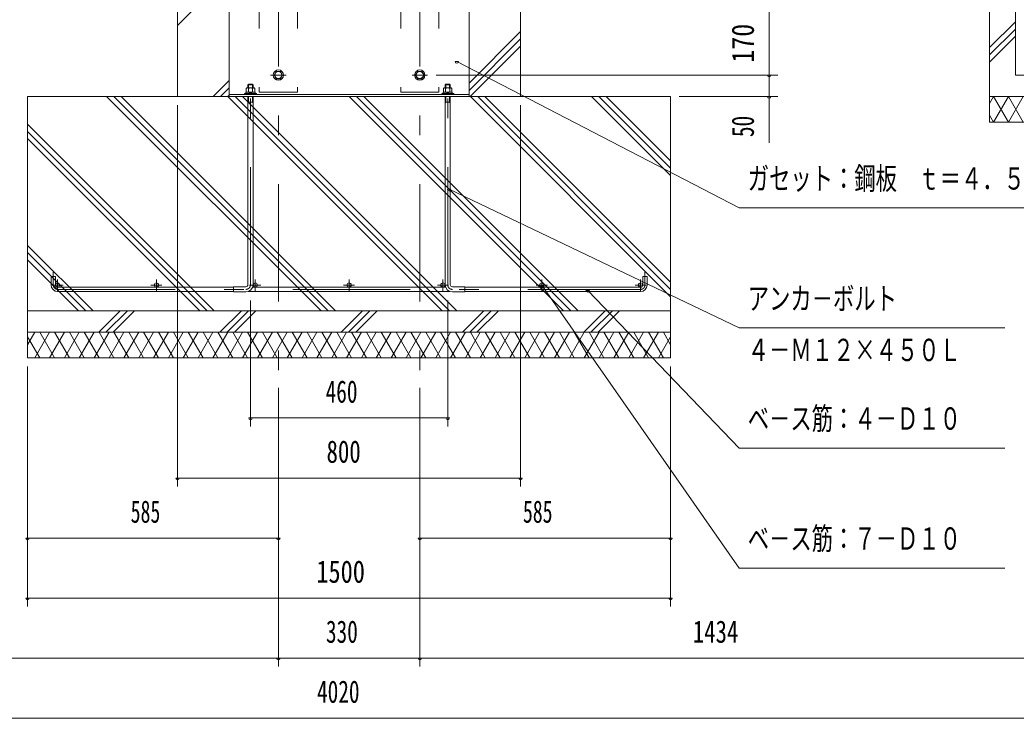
# Model space of a CAD drawing. Units: millimetres, scale not verified. Extents: x -34086 to 34091, y -14700 to 14700.
# Drawn here: x 21228 to 29362, y -4592 to 1108 of the extents above; entities that cross this region are included whole.
import ezdxf
from ezdxf.enums import TextEntityAlignment as Align

# ---------------------------------------------------------------- set-up
doc = ezdxf.new("R2010")
doc.units = ezdxf.units.MM
doc.header["$LTSCALE"] = 80
doc.linetypes.add('USER2', pattern=[10, 4, -6])
doc.linetypes.add('USER3', pattern=[24, 12, -5, 2, -5])
for name, color, linetype, lineweight in [('0-6_2-02BOLD', 7, 'Continuous', 18), ('0-7_2-12HIDDEN', 3, 'USER2', 18), ('0-8_2-22CENTER', 3, 'USER3', 18), ('0-9_2-42THIN', 4, 'Continuous', 18), ('0-A_2-52DIM', 3, 'Continuous', 18), ('0-B_2-62HATCH', 2, 'Continuous', 18)]:
    doc.layers.add(name, color=color, linetype=linetype, lineweight=lineweight)
doc.styles.add('ＭＳ ゴシック', font='')
doc.styles.get('ＭＳ ゴシック').set_extended_font_data('MS Gothic')

msp = doc.modelspace()

# ---------------------------------------------------------------- linework, layer by layer
at = {"layer": '0-6_2-02BOLD'}
for p, q in [((29356.33, 5487.9), (29356.32, 657.9)), ((22515.75, 1357.9), (22515.75, 482.9)), ((22935.74, 1357.9), (22935.74, 482.9)), ((25315.75, 1357.9), (25315.75, 482.9)), ((29144.84, 272.9), (29144.84, 1357.9)), ((23372.6, 657.9), (23355.42, 687.65)), ((23355.42, 628.15), (23372.6, 657.9)), ((24458.9, 657.9), (24476.07, 687.65)), ((24476.07, 628.15), (24458.9, 657.9)), ((29668.27, 657.9), (29356.32, 657.9)), ((23089.75, 577.73), (23096.75, 584.73)), ((23089.75, 552.2), (23089.75, 577.73)), ((23089.75, 577.73), (23131.75, 577.73)), ((23096.75, 584.73), (23124.75, 584.73)), ((23124.75, 584.73), (23131.75, 577.73)), ((23131.75, 552.2), (23131.75, 577.73)), ((23321.07, 628.15), (23355.42, 628.15)), ((24510.43, 628.15), (24476.07, 628.15)), ((24706.75, 584.73), (24699.75, 577.73)), ((24699.75, 552.2), (24699.75, 577.73)), ((24741.75, 577.73), (24699.75, 577.73)), ((22935.74, 498.65), (24895.75, 498.65)), ((23061.75, 506.7), (23061.75, 498.65)), ((23073.12, 517.2), (23148.37, 517.2)), ((23073.12, 517.2), (23073.12, 506.7)), ((23076.4, 549.04), (23076.4, 517.2)), ((23093.57, 549.04), (23093.57, 517.2)), ((23100.25, 506.7), (23110.75, 517.2)), ((23110.75, 506.7), (23121.25, 517.2)), ((23127.93, 549.04), (23127.93, 517.2)), ((23148.37, 517.2), (23148.37, 506.7)), ((24671.75, 506.7), (24671.75, 498.65)), ((24769.75, 506.7), (24671.75, 506.7)), ((24691.87, 552.2), (24686.4, 549.04)), ((24686.4, 549.04), (24686.4, 517.2)), ((24749.62, 552.2), (24691.87, 552.2)), ((24703.57, 549.04), (24703.57, 517.2)), ((24720.75, 506.7), (24710.25, 517.2)), ((24731.25, 506.7), (24720.75, 517.2)), ((24737.93, 549.04), (24737.93, 517.2)), ((24755.1, 549.04), (24749.62, 552.2)), ((24755.1, 549.04), (24755.1, 517.2)), ((24758.38, 517.2), (24758.38, 506.7)), ((24769.75, 506.7), (24769.75, 498.65)), ((21290.75, 482.9), (21290.75, -1652.1)), ((21290.75, 482.9), (26540.75, 482.9)), ((23089.75, -1053.6), (23089.75, 482.9)), ((23089.75, 435.65), (23131.75, 435.65)), ((23131.75, -1053.6), (23131.75, 482.9)), ((24699.75, -1053.6), (24699.75, 482.9)), ((24741.75, 435.65), (24699.75, 435.65)), ((24741.75, -1053.6), (24741.75, 482.9)), ((26540.75, 482.9), (26540.75, -1652.1)), ((29879.85, 482.9), (29144.84, 482.9)), ((29879.85, 272.9), (29144.84, 272.9)), ((21518.25, -987.1), (21483.25, -987.1)), ((21483.25, -1057.1), (21483.25, -987.1)), ((21518.25, -1057.1), (21518.25, -987.1)), ((26348.25, -1057.1), (26348.25, -987.1)), ((21535.75, -1074.6), (22970.75, -1074.6)), ((21535.75, -1109.6), (22970.75, -1109.6)), ((22970.75, -1113.1), (22970.75, -1071.1)), ((23072.25, -1071.1), (22970.75, -1071.1)), ((23072.25, -1113.1), (22970.75, -1113.1)), ((24739.15, -1109.6), (23092.35, -1109.6)), ((24703.58, -1074.6), (23127.92, -1074.6)), ((24759.25, -1071.1), (24860.75, -1071.1)), ((26295.75, -1074.6), (24860.75, -1074.6)), ((26295.75, -1109.6), (24860.75, -1109.6)), ((26540.75, -1267.1), (21290.75, -1267.1)), ((26540.75, -1442.1), (21290.75, -1442.1)), ((26540.75, -1652.1), (21290.75, -1652.1))]:
    msp.add_line(p, q, dxfattribs=at)
for points in [[(22935.74, 1357.9), (24895.75, 1357.9), (24895.75, 482.9)], [(23321.07, 628.15), (23303.9, 657.9), (23321.07, 687.65), (23355.42, 687.65)], [(24510.43, 628.15), (24527.6, 657.9), (24510.43, 687.65), (24476.07, 687.65)], [(24741.75, 552.2), (24741.75, 577.73), (24734.75, 584.73), (24706.75, 584.73)], [(23061.75, 506.7), (23159.75, 506.7), (23159.75, 498.65)], [(23076.4, 549.04), (23081.87, 552.2), (23139.62, 552.2), (23145.1, 549.04), (23145.1, 517.2)], [(24758.38, 517.2), (24683.12, 517.2), (24683.12, 506.7)], [(26313.25, -1057.1), (26313.25, -987.1), (26348.25, -987.1)], [(24759.25, -1113.1), (24860.75, -1113.1), (24860.75, -1071.1)]]:
    msp.add_lwpolyline(points, dxfattribs=at)
for centre, radius in [((23338.25, 657.9), 42), ((23338.25, 657.9), 28.88), ((24493.25, 657.9), 42), ((24493.25, 657.9), 28.88), ((21535.75, -1057.1), 17.5), ((22342.5, -1057.1), 17.5), ((23149.25, -1057.1), 17.5), ((23915.75, -1057.1), 17.5), ((24682.25, -1057.1), 17.5), ((25489, -1057.1), 17.5), ((26295.75, -1057.1), 17.5)]:
    msp.add_circle(centre, radius, dxfattribs=at)
for centre, radius, start, end in [((23084.98, 538.96), 13.24, 49.5701, 90), ((23110.75, 503.98), 48.23, 69.13593, 110.86406), ((23136.51, 538.96), 13.24, 90, 130.42989), ((24694.98, 538.96), 13.24, 49.57011, 90), ((24720.75, 503.98), 48.23, 69.13594, 110.86407), ((24746.51, 538.96), 13.24, 90, 130.4299), ((21535.75, -1057.1), 52.5, 180, 270), ((23072.25, -1053.6), 59.5, 270, 0), ((23072.25, -1053.6), 17.5, 270, 0), ((24759.25, -1053.6), 59.5, 180, 270), ((24759.25, -1053.6), 17.5, 180, 270), ((26295.75, -1057.1), 52.5, 270, 0)]:
    msp.add_arc(centre, radius, start, end, dxfattribs=at)
at = {"layer": '0-7_2-12HIDDEN'}
for p, q in [((23494.17, 1357.9), (23494.17, 517.9)), ((24337.32, 1357.9), (24337.32, 517.9)), ((24649.18, 1357.9), (24649.18, 517.9)), ((24649.18, 517.9), (24337.32, 517.9))]:
    msp.add_line(p, q, dxfattribs=at)
msp.add_lwpolyline([(23182.32, 1357.9), (23182.32, 517.9), (23494.17, 517.9)], dxfattribs=at)
at = {"layer": '0-8_2-22CENTER'}
for p, q in [((23338.25, 7447.9), (23338.25, -1827.1)), ((24493.25, 7447.9), (24493.25, -1827.1)), ((23275.25, 657.9), (23401.25, 657.9)), ((24556.25, 657.9), (24430.25, 657.9)), ((23110.75, -1053.6), (23110.75, 626.73)), ((24720.75, -1053.6), (24720.75, 626.73)), ((21500.75, -1057.1), (21500.75, -952.1)), ((26330.75, -1057.1), (26330.75, -952.1)), ((21581.25, -1057.1), (21490.25, -1057.1)), ((21535.75, -1102.6), (21535.75, -1011.6)), ((22388, -1057.1), (22297, -1057.1)), ((22342.5, -1102.6), (22342.5, -1011.6)), ((23194.75, -1057.1), (23103.75, -1057.1)), ((23149.25, -1102.6), (23149.25, -1011.6)), ((23961.25, -1057.1), (23870.25, -1057.1)), ((23915.75, -1102.6), (23915.75, -1011.6)), ((24636.75, -1057.1), (24727.75, -1057.1)), ((24682.25, -1102.6), (24682.25, -1011.6)), ((25443.5, -1057.1), (25534.5, -1057.1)), ((25489, -1102.6), (25489, -1011.6)), ((26250.25, -1057.1), (26341.25, -1057.1)), ((26295.75, -1102.6), (26295.75, -1011.6)), ((21535.75, -1092.1), (26295.75, -1092.1))]:
    msp.add_line(p, q, dxfattribs=at)
for centre, radius, start, end in [((21535.75, -1057.1), 35, 180, 270), ((23072.25, -1053.6), 38.5, 270, 0), ((24759.25, -1053.6), 38.5, 180, 270), ((26295.75, -1057.1), 35, 270, 0)]:
    msp.add_arc(centre, radius, start, end, dxfattribs=at)
at = {"layer": '0-9_2-42THIN'}
for p, q in [((23095, 552.2), (23095, 582.98)), ((23126.5, 552.2), (23126.5, 582.98)), ((24705, 552.2), (24705, 582.98)), ((24736.5, 552.2), (24736.5, 582.98)), ((23126.5, 435.65), (23126.5, 482.9)), ((23126.5, 435.65), (23131.75, 426.56)), ((24705, 435.65), (24699.75, 426.56)), ((24705, 435.65), (24705, 482.9)), ((24736.5, 435.65), (24736.5, 482.9)), ((24741.75, 426.56), (24736.5, 435.65))]:
    msp.add_line(p, q, dxfattribs=at)
msp.add_lwpolyline([(23089.75, 426.56), (23095, 435.65), (23095, 482.9)], dxfattribs=at)
at = {"layer": '0-A_2-52DIM'}
for p, q in [((27345.75, 104.9), (27345.75, 1252.9)), ((24808.75, 767.96), (24780.75, 767.96)), ((27100.75, -427.1), (24794.75, 767.96)), ((24626.25, 657.9), (27415.75, 657.9)), ((27359.75, 657.9), (27331.75, 657.9)), ((22515.75, 412.9), (22515.75, -2702.1)), ((25315.75, 412.9), (25315.75, -2702.1)), ((26610.75, 482.9), (27415.75, 482.9)), ((27359.75, 482.9), (27331.75, 482.9)), ((24746.52, -272.9), (24718.52, -272.9)), ((27100.75, -1407.1), (24732.52, -272.9)), ((27100.75, -427.1), (29900.74, -427.1)), ((25508.45, -1064.65), (25480.45, -1064.65)), ((27100.75, -3367.1), (25494.45, -1064.65)), ((25877.93, -1100.3), (25849.93, -1100.3)), ((27100.75, -2387.1), (25863.93, -1100.3)), ((23110.75, -1183.1), (23110.75, -2212.1)), ((24720.75, -1183.1), (24720.75, -2212.1)), ((29270.75, -1407.1), (27100.75, -1407.1)), ((21290.75, -1722.1), (21290.75, -3682.1)), ((26540.75, -1722.1), (26540.75, -3682.1)), ((23338.25, -1897.1), (23338.25, -4172.1)), ((24493.25, -1897.1), (24493.25, -4172.1)), ((23124.75, -2142.1), (23096.75, -2142.1)), ((23110.75, -2142.1), (24720.75, -2142.1)), ((24734.75, -2142.1), (24706.75, -2142.1)), ((27100.75, -2387.1), (29270.75, -2387.1)), ((22529.75, -2632.1), (22501.75, -2632.1)), ((22515.75, -2632.1), (25315.75, -2632.1)), ((25329.75, -2632.1), (25301.75, -2632.1)), ((21304.75, -3122.1), (21276.75, -3122.1)), ((21290.75, -3122.1), (23338.25, -3122.1)), ((23352.25, -3122.1), (23324.25, -3122.1)), ((24507.25, -3122.1), (24479.25, -3122.1)), ((24493.25, -3122.1), (26540.75, -3122.1)), ((26554.75, -3122.1), (26526.75, -3122.1)), ((27100.75, -3367.1), (29270.75, -3367.1)), ((21304.75, -3612.1), (21276.75, -3612.1)), ((21290.75, -3612.1), (26540.75, -3612.1)), ((26554.75, -3612.1), (26526.75, -3612.1)), ((30950.75, -4102.1), (16880.75, -4102.1)), ((23352.25, -4102.1), (23324.25, -4102.1)), ((24507.25, -4102.1), (24479.25, -4102.1)), ((16880.75, -4592.1), (30950.75, -4592.1))]:
    msp.add_line(p, q, dxfattribs=at)
for centre in [(24794.75, 767.96), (27345.75, 657.9), (27345.75, 482.9), (24732.52, -272.9), (25494.45, -1064.65), (25863.93, -1100.3), (23110.75, -2142.1), (24720.75, -2142.1), (22515.75, -2632.1), (25315.75, -2632.1), (21290.75, -3122.1), (23338.25, -3122.1), (24493.25, -3122.1), (26540.75, -3122.1), (21290.75, -3612.1), (26540.75, -3612.1), (23338.25, -4102.1), (24493.25, -4102.1)]:
    msp.add_arc(centre, 14, 180, 0, dxfattribs=at)
at = {"layer": '0-B_2-62HATCH'}
for p, q in [((22515.75, 1063.45), (23086.08, 1633.77)), ((29144.84, 881.71), (29356.32, 1093.18)), ((24895.75, 592.4), (25315.75, 1012.4)), ((29144.84, 822.3), (29356.32, 1033.78)), ((24895.75, 533), (25315.75, 953)), ((29144.84, 762.9), (29356.32, 974.38)), ((24905.05, 482.9), (25315.75, 893.6)), ((22806.35, 482.9), (22935.74, 612.29)), ((22865.75, 482.9), (22935.74, 552.9)), ((22925.15, 482.9), (22935.74, 493.5)), ((21936.5, 482.9), (23686.51, -1267.1)), ((21995.9, 482.9), (23745.9, -1267.1)), ((22055.3, 482.9), (23805.29, -1267.1)), ((22926.45, 482.9), (24676.45, -1267.1)), ((22985.85, 482.9), (24735.85, -1267.1)), ((23045.24, 482.9), (24795.25, -1267.1)), ((23916.4, 482.9), (25666.4, -1267.1)), ((23975.8, 482.9), (25725.8, -1267.1)), ((24035.19, 482.9), (25785.19, -1267.1)), ((24906.35, 482.9), (26540.75, -1151.5)), ((24965.74, 482.9), (26540.75, -1092.1)), ((25025.14, 482.9), (26540.75, -1032.7)), ((25896.3, 482.9), (26540.75, -161.55)), ((25955.7, 482.9), (26540.75, -102.15)), ((26015.09, 482.9), (26540.75, -42.75)), ((29178.32, 482.9), (29144.84, 424.9)), ((29299.56, 482.9), (29178.32, 272.9)), ((29178.32, 482.9), (29299.56, 272.9)), ((29299.56, 482.9), (29420.81, 272.9)), ((29420.81, 482.9), (29299.56, 272.9)), ((29144.84, 330.89), (29178.32, 272.9)), ((21290.75, 257.5), (22815.35, -1267.1)), ((21290.75, 198.1), (22755.95, -1267.1)), ((21290.75, 138.71), (22696.56, -1267.1)), ((21290.75, -732.45), (21825.4, -1267.1)), ((21290.75, -791.84), (21766, -1267.1)), ((21290.75, -851.24), (21706.61, -1267.1)), ((21871.31, -1442.1), (22046.3, -1267.1)), ((21930.7, -1442.1), (22105.7, -1267.1)), ((21990.1, -1442.1), (22165.1, -1267.1)), ((22861.26, -1442.1), (23036.25, -1267.1)), ((22920.66, -1442.1), (23095.65, -1267.1)), ((22980.05, -1442.1), (23155.05, -1267.1)), ((23851.21, -1442.1), (24026.2, -1267.1)), ((23910.6, -1442.1), (24085.6, -1267.1)), ((23970, -1442.1), (24145, -1267.1)), ((24841.15, -1442.1), (25016.15, -1267.1)), ((24900.55, -1442.1), (25075.55, -1267.1)), ((24959.95, -1442.1), (25134.95, -1267.1)), ((25831.1, -1442.1), (26006.1, -1267.1)), ((25890.5, -1442.1), (26065.5, -1267.1)), ((25949.9, -1442.1), (26124.9, -1267.1)), ((21290.75, -1543.72), (21349.42, -1442.1)), ((21349.42, -1652.1), (21470.67, -1442.1)), ((21511.08, -1652.1), (21389.84, -1442.1)), ((21470.67, -1652.1), (21591.91, -1442.1)), ((21632.32, -1652.1), (21511.08, -1442.1)), ((21591.9, -1652.1), (21713.15, -1442.1)), ((21753.57, -1652.1), (21632.32, -1442.1)), ((21713.15, -1652.1), (21834.4, -1442.1)), ((21874.81, -1652.1), (21753.57, -1442.1)), ((21834.4, -1652.1), (21955.64, -1442.1)), ((21996.05, -1652.1), (21874.81, -1442.1)), ((21955.64, -1652.1), (22076.88, -1442.1)), ((22117.3, -1652.1), (21996.05, -1442.1)), ((22076.88, -1652.1), (22198.12, -1442.1)), ((22238.54, -1652.1), (22117.3, -1442.1)), ((22198.12, -1652.1), (22319.37, -1442.1)), ((22359.78, -1652.1), (22238.54, -1442.1)), ((22319.37, -1652.1), (22440.61, -1442.1)), ((22481.03, -1652.1), (22359.78, -1442.1)), ((22440.61, -1652.1), (22561.86, -1442.1)), ((22602.27, -1652.1), (22481.03, -1442.1)), ((22561.85, -1652.1), (22683.1, -1442.1)), ((22723.52, -1652.1), (22602.27, -1442.1)), ((22683.1, -1652.1), (22804.35, -1442.1)), ((22844.76, -1652.1), (22723.52, -1442.1)), ((22804.35, -1652.1), (22925.59, -1442.1)), ((22966, -1652.1), (22844.76, -1442.1)), ((22925.58, -1652.1), (23046.83, -1442.1)), ((23087.25, -1652.1), (22966, -1442.1)), ((23046.83, -1652.1), (23168.08, -1442.1)), ((23208.49, -1652.1), (23087.25, -1442.1)), ((23168.08, -1652.1), (23289.32, -1442.1)), ((23329.73, -1652.1), (23208.49, -1442.1)), ((23289.32, -1652.1), (23410.56, -1442.1)), ((23450.98, -1652.1), (23329.73, -1442.1)), ((23410.56, -1652.1), (23531.8, -1442.1)), ((23572.22, -1652.1), (23450.98, -1442.1)), ((23531.8, -1652.1), (23653.05, -1442.1)), ((23693.46, -1652.1), (23572.22, -1442.1)), ((23653.05, -1652.1), (23774.29, -1442.1)), ((23814.71, -1652.1), (23693.46, -1442.1)), ((23774.29, -1652.1), (23895.53, -1442.1)), ((23935.95, -1652.1), (23814.71, -1442.1)), ((23895.53, -1652.1), (24016.78, -1442.1)), ((24057.2, -1652.1), (23935.95, -1442.1)), ((24016.78, -1652.1), (24138.03, -1442.1)), ((24178.44, -1652.1), (24057.2, -1442.1)), ((24138.02, -1652.1), (24259.26, -1442.1)), ((24299.68, -1652.1), (24178.43, -1442.1)), ((24259.26, -1652.1), (24380.51, -1442.1)), ((24420.93, -1652.1), (24299.68, -1442.1)), ((24380.51, -1652.1), (24501.75, -1442.1)), ((24542.17, -1652.1), (24420.92, -1442.1)), ((24501.75, -1652.1), (24622.99, -1442.1)), ((24663.41, -1652.1), (24542.17, -1442.1)), ((24622.99, -1652.1), (24744.24, -1442.1)), ((24784.66, -1652.1), (24663.41, -1442.1)), ((24744.24, -1652.1), (24865.48, -1442.1)), ((24905.9, -1652.1), (24784.66, -1442.1)), ((24865.48, -1652.1), (24986.73, -1442.1)), ((25027.14, -1652.1), (24905.9, -1442.1)), ((24986.73, -1652.1), (25107.97, -1442.1)), ((25148.39, -1652.1), (25027.14, -1442.1)), ((25107.97, -1652.1), (25229.21, -1442.1)), ((25269.63, -1652.1), (25148.39, -1442.1)), ((25229.21, -1652.1), (25350.46, -1442.1)), ((25390.88, -1652.1), (25269.63, -1442.1)), ((25350.46, -1652.1), (25471.7, -1442.1)), ((25512.11, -1652.1), (25390.87, -1442.1)), ((25471.7, -1652.1), (25592.94, -1442.1)), ((25633.36, -1652.1), (25512.11, -1442.1)), ((25592.94, -1652.1), (25714.19, -1442.1)), ((25754.61, -1652.1), (25633.36, -1442.1)), ((25714.19, -1652.1), (25835.43, -1442.1)), ((25875.85, -1652.1), (25754.6, -1442.1)), ((25835.43, -1652.1), (25956.68, -1442.1)), ((25997.09, -1652.1), (25875.85, -1442.1)), ((25956.68, -1652.1), (26077.92, -1442.1)), ((26118.34, -1652.1), (25997.09, -1442.1)), ((26077.92, -1652.1), (26199.16, -1442.1)), ((26239.58, -1652.1), (26118.34, -1442.1)), ((26199.16, -1652.1), (26320.41, -1442.1)), ((26360.82, -1652.1), (26239.58, -1442.1)), ((26320.41, -1652.1), (26441.65, -1442.1)), ((26482.07, -1652.1), (26360.82, -1442.1)), ((26540.75, -1543.74), (26482.07, -1442.1)), ((21389.84, -1652.1), (21290.75, -1480.47)), ((26441.65, -1652.1), (26540.75, -1480.45))]:
    msp.add_line(p, q, dxfattribs=at)

# ---------------------------------------------------------------- texts
at = {"layer": '0-A_2-52DIM', "color": 7, "style": 'ＭＳ ゴシック'}
for s, width, p in [('170', 0.85, (27275.75, 760.12)), ('50', 0.7, (27275.75, 151.5))]:
    msp.add_text(s, height=182.3, rotation=90, dxfattribs=dict(at, width=width)).set_placement(p, align=Align.BOTTOM_LEFT)
for s, width, p in [('ガセット：鋼板\u3000ｔ＝４．５', 0.7, (27170.75, -332.23)), ('アンカ－ボルト', 0.7, (27170.75, -1312.23)), ('４－Ｍ１２×４５０Ｌ', 0.7, (27170.75, -1732.23)), ('460', 0.7, (23724.19, -2072.1)), ('ベ－ス筋：４－Ｄ１０', 0.7, (27170.75, -2292.23)), ('800', 0.75, (23731.78, -2562.1)), ('585', 0.65, (22132.64, -3052.1)), ('585', 0.65, (25335.15, -3052.1)), ('ベ－ス筋：７－Ｄ１０', 0.7, (27170.75, -3272.23)), ('1500', 0.8, (23648.37, -3542.1)), ('330', 0.7, (23726.99, -4032.1)), ('1434', 0.75, (26722.03, -4032.1)), ('4020', 0.7, (23654.09, -4522.1))]:
    msp.add_text(s, height=182.3, dxfattribs=dict(at, width=width)).set_placement(p, align=Align.BOTTOM_LEFT)

doc.saveas('drawing.dxf')
